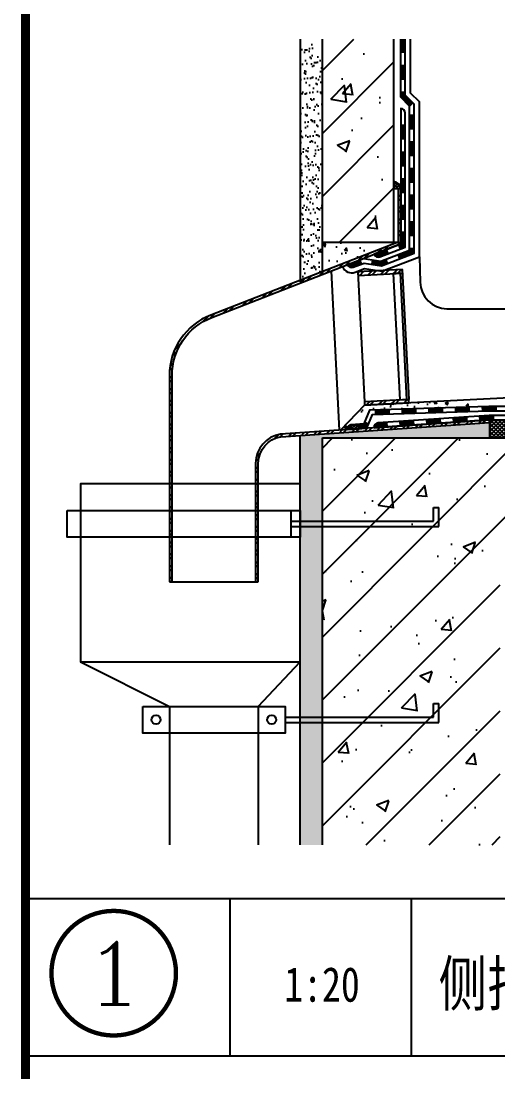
# Model space of a CAD drawing. Extents: x 2265485 to 2764500, y -717688 to -411246.
# Drawn here: x 2711530 to 2712602, y -679775 to -677414 of the extents above; entities that cross this region are included whole.
import ezdxf
from ezdxf.enums import TextEntityAlignment as Align
from ezdxf.xclip import XClip

# ---------------------------------------------------------------- set-up
doc = ezdxf.new("R2010")
doc.units = 0
doc.header["$LTSCALE"] = 1000
doc.header["$MEASUREMENT"] = 0
doc.header["$XCLIPFRAME"] = 0
for name, pattern in [('ACAD_ISO04W100', [30.5, 24, -3, 0.5, -3]), ('CONTINOUS', [0]), ('DASH', [0.35, 0.25, -0.1])]:
    doc.linetypes.add(name, pattern=pattern)
doc.layers.get('0').update_dxf_attribs({"linetype": 'CONTINUOUS'})
for name, color, linetype in [('00L-构造看线', 214, 'CONTINUOUS'), ('PUB_TEXT', 7, 'CONTINUOUS'), ('PUB_TITLE', 4, 'CONTINUOUS'), ('剖-填充-50', 8, 'CONTINOUS'), ('剖-墙', 4, 'CONTINUOUS'), ('剖-粉刷', 8, 'CONTINUOUS'), ('剖－中细', 5, 'CONTINUOUS'), ('剖－粗', 2, 'CONTINUOUS'), ('剖－细', 3, 'CONTINUOUS'), ('细线', 8, 'CONTINUOUS')]:
    doc.layers.add(name, color=color, linetype=linetype)
doc.styles.add('-黑体', font='simhei.ttf')
doc.styles.add('COMP', font='complex_.ttf', dxfattribs={"bigfont": 'hztxt'})
pattern_1 = [(37.50000000000001, (-3983.367860667146, -35429.14596423296), (-0.4000078239960125, 12.23533093323356), [0, -9.652, 0, -10.795, 0, -10.31875]), (7.499999999999999, (-3983.367860667146, -35429.14596423296), (11.23808207845006, 17.92062751420885), [0, -5.207000000000001, 0, -8.6995, 0, -3.33375]), (327.5, (-3991.178360667138, -35429.14596423296), (19.77480925603645, 0.03592961696364028), [0, -3.175, 0, -11.43, 0, -14.9225]), (317.5, (-3991.178360667138, -35429.14596423296), (19.08891131180743, 5.573233081430404), [0, -1.5875, 0, -7.492999999999999, 0, -8.5725])]
pattern_2 = [(45, (-45276.60815319722, -43157.29359697939), (-35.35533905932737, 35.35533905932738), []), (49.99999999999999, (-45276.60815319722, -43157.29359697939), (143.4520365201507, -12.55042699651902), [15, -165]), (355, (-45276.60815319722, -43157.29359697939), (-27.7502667226, 150.4384267400024), [12, -132]), (100.4514, (-45264.65381719721, -43158.33946497938), (115.7018763428043, 137.8879084121907), [12.74803799999998, -140.2284223999997]), (46.18420000000001, (-45276.60815319722, -43117.29359697939), (213.4482097251289, -33.10380286580362), [22.5, -247.5]), (96.6356, (-45258.82080419722, -43120.05225837939), (186.9325411097407, 194.8235741800883), [19.12205759999996, -210.3425999999997]), (351.1842, (-45276.60815319722, -43117.29359697939), (186.9323890267254, 194.8237201850649), [18, -198]), (21, (-45256.60815319722, -43127.29359697939), (119.3814104236923, -80.52377813306776), [15, -165]), (326.0000000000001, (-45256.60815319722, -43127.29359697939), (48.66306638431634, 145.0300090093706), [12, -132]), (71.4514, (-45246.65970659722, -43134.00391817938), (168.044525716298, 64.50609934199048), [12.748038, -140.2284224]), (37.50000000000001, (-45276.60815319722, -43157.29359697939), (2.431971063458134, 66.5787707662623), [0, -130.4, 0, -134, 0, -132.5]), (7.499999999999999, (-45276.60815319722, -43157.29359697939), (52.61390748842972, 78.88234237647205), [0, -76.39999999999999, 0, -127.4, 0, -50.5]), (327.5, (-45321.20815319721, -43157.29359697939), (106.7644872344818, -4.51097434687596), [0, -50, 0, -156, 0, -207]), (317.5, (-45341.20815319721, -43157.29359697939), (116.6372338684772, 20.02099646646353), [0, -65, 0, -103.6, 0, -147])]
pattern_3 = [(45, (183323.6408155957, -18426.54943503151), (-6.629126073623882, 6.629126073623884), []), (45, (183328.0602329707, -18426.54943503151), (-6.629126073623882, 6.629126073623884), [])]

# ---------------------------------------------------------------- blocks, each defined once
blk = doc.blocks.new('A$C5CC526CA')
at = {"layer": '剖-填充-50'}
h = blk.add_hatch(dxfattribs=at)
h.set_pattern_fill('AR-SAND', color=3, scale=5, style=0)
h.set_pattern_definition(pattern_1)
h.paths.add_polyline_path([(172, 1012.85769163903), (157.8718714192801, 1037.328328156713), (147, 1037.328328156713), (147, 869.3561675835372), (172, 869.3561675835372)])
h.paths.add_polyline_path([(172, 869.3561675835372), (147, 869.3561675835372), (146.9999999999709, 852.6574377727666), (171.9999999999709, 809.356167583479)])
h.paths.add_polyline_path([(147, 852.6574377727666), (147, 809.3561675835372), (171.9999999999709, 809.3561675835372)], flags=16)
h.paths.add_polyline_path([(172, 809.3561675835372), (147, 809.3561675835372), (147, 766.5546111633157), (172, 776.2822376224358)])
h = blk.add_hatch(dxfattribs=at)
h.set_pattern_fill('钢筋混凝土', color=256, scale=20, style=0)
h.set_pattern_definition(pattern_2)
h.paths.add_polyline_path([(247.6265228073171, 881.8687117368827), (252, 874.2936270334321), (252, 975.6833572768228), (216.409259468317, 1037.328328156713), (172, 1037.328328156713), (172, 1012.85769163903)])
h.paths.add_polyline_path([(252, 1037.328328156713), (216.4092594683461, 1037.328328156713), (252, 975.6833572768519)], flags=17)
h.paths.add_polyline_path([(172, 809.3561675835372), (251.9999999999709, 809.3561675835372), (252, 874.2936270334612), (247.6265228073171, 881.8687117368827), (172, 1012.857691639001)])
h = blk.add_hatch(dxfattribs=at)
h.set_pattern_fill('ANSI37', color=256, scale=20, style=0)
h.set_pattern_definition([(45, (-11257.66429795526, -631.4522507307847), (-1.767766952966369, 1.767766952966369), []), (135, (-11257.66429795526, -631.4522507307847), (-1.767766952966369, -1.767766952966369), [])])
h.paths.add_polyline_path([(251.9999999999709, 869.3561675835372), (257, 869.3561675835372), (259.9999999999709, 869.3561675835372, 0.4142135623731035), (251.9999999999709, 877.3561675835372)])
h = blk.add_hatch(dxfattribs=at)
h.set_pattern_fill('ANSI32', color=256, scale=25, style=0)
h.set_pattern_definition(pattern_3)
h.paths.add_polyline_path([(260, 807.3043796664133), (260, 869.3561675835372), (257, 869.3561675835372), (257, 809.3561675835372), (46.52864902355941, 727.4607002775156, 0.3092588079599825), (0, 659.4293282681174), (0, 537.8005698640482), (3, 537.8005698640482), (2.999999999970896, 659.4293282680883, -0.3092588079600187), (47.61651276229532, 724.6648904689064)])
h = blk.add_hatch(dxfattribs=at)
h.set_pattern_fill('AN33C', color=256, scale=50, style=0)
h.set_pattern_definition([(49.99999999999999, (-91545.13218974476, 22731.62003889478), (35.86300913003767, -3.137606749129756), [3.75, -41.25]), (355, (-91545.13218974476, 22731.62003889478), (-6.937566680649998, 37.60960668500059), [3, -33]), (100.4514, (-91542.14360574473, 22731.35857189477), (28.92546908570108, 34.47197710304768), [3.187009499999964, -35.05710559999942]), (46.18420000000001, (-91545.13218974476, 22741.62003889478), (53.36205243128222, -8.2759507164509), [5.625, -61.875]), (96.6356, (-91540.68535249474, 22740.93037354476), (46.73313527743517, 48.70589354502209), [4.780514399999928, -52.58564999999941]), (351.1842, (-91545.13218974476, 22741.62003889478), (46.73309725668137, 48.70593004626623), [4.5, -49.5]), (21, (-91540.13218974476, 22739.12003889478), (29.84535260592308, -20.13094453326694), [3.75, -41.25]), (326.0000000000001, (-91540.13218974476, 22739.12003889478), (12.16576659607909, 36.25750225234265), [3, -33]), (71.4514, (-91537.64507809482, 22737.44245859479), (42.0111314290745, 16.12652483549761), [3.1870095, -35.0571056]), (37.50000000000001, (-91545.13218974476, 22731.62003889478), (0.6079927658645318, 16.64469269156557), [0, -32.6, 0, -33.5, 0, -33.125]), (7.499999999999999, (-91545.13218974476, 22731.62003889478), (13.15347687210743, 19.72058559411801), [0, -19.1, 0, -31.85, 0, -12.625]), (327.5, (-91556.28218974479, 22731.62003889478), (26.69112180862045, -1.127743586718988), [0, -12.5, 0, -39, 0, -51.74999999999999]), (317.5, (-91561.28218974479, 22731.62003889478), (29.15930846711931, 5.005249116615882), [0, -16.25, 0, -25.9, 0, -36.75])])
h.paths.add_polyline_path([(257, 809.3561675835372), (172, 809.3561675835372), (172, 776.2822376224358)])
h = blk.add_hatch(dxfattribs=at)
h.set_pattern_fill('ANSI32', color=256, style=0)
h.set_pattern_definition([(45, (-162.2526680500014, 5.668706644239137), (-6.735192090801865, 6.735192090801866), []), (45, (-157.7625380499812, 5.668706644239137), (-6.735192090801865, 6.735192090801866), [])])
h.paths.add_polyline_path([(261.9782937359123, 774.4564995394176), (261.7761937242758, 778.4513907250803), (211.8400539034919, 775.925140579915), (212.0421539150993, 771.9302493942523)])
h = blk.add_hatch(dxfattribs=at)
h.set_pattern_fill('AN33C', color=256, scale=50, style=0)
h.set_pattern_definition([(49.99999999999999, (183323.6408155957, -18426.54943503151), (35.86300913003767, -3.137606749129756), [3.75, -41.25]), (355, (183323.6408155957, -18426.54943503151), (-6.937566680649998, 37.60960668500059), [3, -33]), (100.4514, (183326.6293995958, -18426.81090203152), (28.92546908570108, 34.47197710304768), [3.18700949999998, -35.05710559999968]), (46.18420000000001, (183323.6408155957, -18416.54943503151), (53.36205243128222, -8.2759507164509), [5.625, -61.875]), (96.6356, (183328.0876528458, -18417.23910038151), (46.73313527743517, 48.70589354502209), [4.78051439999996, -52.58564999999967]), (351.1842, (183323.6408155957, -18416.54943503151), (46.73309725668137, 48.70593004626623), [4.5, -49.5]), (21, (183328.6408155957, -18419.04943503151), (29.84535260592308, -20.13094453326694), [3.75, -41.25]), (326.0000000000001, (183328.6408155957, -18419.04943503151), (12.16576659607909, 36.25750225234265), [3, -33]), (71.4514, (183331.1279272457, -18420.72701533152), (42.0111314290745, 16.12652483549761), [3.1870095, -35.0571056]), (37.50000000000001, (183323.6408155957, -18426.54943503151), (0.6079927658645318, 16.64469269156557), [0, -32.6, 0, -33.5, 0, -33.125]), (7.499999999999999, (183323.6408155957, -18426.54943503151), (13.15347687210743, 19.72058559411801), [0, -19.1, 0, -31.85, 0, -12.625]), (327.5, (183312.4908155958, -18426.54943503151), (26.69112180862045, -1.127743586718988), [0, -12.5, 0, -39, 0, -51.74999999999999]), (317.5, (183307.4908155958, -18426.54943503151), (29.15930846711931, 5.005249116615882), [0, -16.25, 0, -25.9, 0, -36.75])])
h.paths.add_polyline_path([(390.0230774432712, 634.747525806175), (219.4188043390459, 626.1167211175052), (192.4662282350473, 598.2892191018473), (200.186893768725, 598.8187081149517, -0.4142135623744411), (204.8330766089202, 604.149091310901), (218.41309632294, 605.0804192132346), (224.7929244631378, 620.553186107587), (359.0300762178667, 624.747525806175), (612.5160109539574, 624.747525806175), (622.4842517844227, 644.5515406172926), (621.884265117289, 734.5495406839618)])
h = blk.add_hatch(dxfattribs=at)
h.set_pattern_fill('ANSI32', color=256, style=0)
h.set_pattern_definition([(45, (-162.4547680616379, 9.663597829901846), (-6.735192090801865, 6.735192090801866), []), (45, (-157.9646380616177, 9.663597829901846), (-6.735192090801865, 6.735192090801866), [])])
h.paths.add_polyline_path([(269.3549441598589, 628.6429712626559), (269.1528441481933, 632.6378624483332), (219.2167043274094, 630.1116123031679), (219.4188043390168, 626.1167211175052)])
h = blk.add_hatch(dxfattribs=at)
h.set_pattern_fill('ANSI32', color=256, scale=25, style=0)
h.set_pattern_definition(pattern_3)
h.paths.add_polyline_path([(125.4382844723877, 590.6959929397417), (360.0000000000291, 606.7824107132474), (359.543828447233, 609.747525806175), (124.9821129195625, 593.6611080326984, 0.3701783109166911), (97, 561.044842010233), (97, 537.8005698640482), (100, 537.8005698640482), (100, 561.044842010233, -0.3701783109172225)])
h = blk.add_hatch(dxfattribs=at)
h.set_pattern_fill('AR-SAND', color=3, scale=5, style=0)
h.set_pattern_definition(pattern_1)
h.paths.add_polyline_path([(172.0000000000291, 589.3561675835372), (360.0000000000291, 589.3561675835372), (360, 606.7824107132474), (146.9999999999709, 592.1747115068865), (147, 100), (171.9999999999709, 100)])
h = blk.add_hatch(dxfattribs=at)
h.set_pattern_fill('ANSI37', color=256, scale=20, style=0)
h.set_pattern_definition([(45, (-91545.13218974476, 22731.62003889478), (-1.767766952966369, 1.767766952966369), []), (135, (-91545.13218974476, 22731.62003889478), (-1.767766952966369, -1.767766952966369), [])])
h.paths.add_polyline_path([(211.8882472443802, 604.6329401864641), (204.8330766089202, 604.149091310901, 0.4142135623730778), (200.1868937686959, 598.8187081149808), (212.2303474222135, 599.6446571683773)])
h = blk.add_hatch(dxfattribs=at)
h.set_pattern_fill('ANSI37', color=256, scale=25, style=0)
h.set_pattern_definition([(45, (183151.2868400789, -18426.54943503151), (-2.209708691207961, 2.209708691207961), []), (135, (183151.2868400789, -18426.54943503151), (-2.209708691207961, -2.209708691207961), [])])
h.paths.add_polyline_path([(379.9999999999709, 609.747525806175), (359.9999999999709, 609.747525806175), (360, 589.3561675835372), (380, 589.3561675835372)])
h = blk.add_hatch(dxfattribs=at)
h.set_pattern_fill('钢筋混凝土', color=256, scale=20, style=0)
h.set_pattern_definition(pattern_2)
h.paths.add_polyline_path([(372, 489.3561675835372), (496.9089857322688, 489.3561675835372), (380.3904859838949, 585.6786917126592), (376.7202224812936, 589.3561675835372), (171.9999999999709, 589.3561675835372), (172, 99.99999999998545), (371.9999999999709, 100)])
h.paths.add_polyline_path([(952, 489.3561675835372), (952, 589.3561675835372), (376.7202224812936, 589.3561675835372), (380.3904859835166, 585.6786917129211), (496.9089857322106, 489.3561675835372)])
h = blk.add_hatch(dxfattribs=at)
h.set_pattern_fill('ANSI32', color=256, scale=25, style=0)
h.set_pattern_definition(pattern_3)
h.paths.add_polyline_path([(0, 427.8005698640482), (3, 427.8005698640482), (3, 537.8005698640482), (0, 537.8005698640482)])
at = {"layer": '剖-填充-50', "linetype": 'DASH'}
h = blk.add_hatch(dxfattribs=at)
h.set_pattern_fill('ANSI32', color=256, scale=25, style=0)
h.set_pattern_definition(pattern_3)
h.paths.add_polyline_path([(100.0000000000582, 537.8005698640482), (97, 537.8005698640482), (97, 427.8005698640482), (100, 427.8005698640482)])
at = {"layer": '剖-填充-50'}
for p, q in [((261.2499999999709, 1022.588835818853), (261.2499999999709, 1037.328328156713)), ((262.4999999999709, 1022.588835818853), (262.4999999999709, 1037.328328156713)), ((263.7499999999709, 1022.588835818853), (263.7499999999709, 1037.328328156713)), ((264.9999999999709, 1022.588835818853), (259.9999999999709, 1022.588835818853)), ((265, 1007.588835818853), (260, 1007.588835818853)), ((261.25, 992.5888358188531), (261.25, 1007.588835818853)), ((262.5, 992.5888358188531), (262.5, 1007.588835818853)), ((263.75, 992.5888358188531), (263.75, 1007.588835818853)), ((265, 992.5888358188531), (260, 992.5888358188531)), ((265, 977.5888358188531), (260, 977.5888358188531)), ((261.25, 972.8028666807077), (261.25, 977.5888358188531)), ((270.8838834764611, 963.1689832481643), (261.2499999528227, 972.8028667718318)), ((262.5, 973.320633692827), (262.5, 977.5888358188531)), ((271.7677669529512, 964.0528667246545), (262.4999999528227, 973.320633724783)), ((263.75, 973.8384006453416), (263.75, 977.5888358188531)), ((272.6516504294414, 964.9367502011155), (263.7499999528227, 973.8384006777633)), ((270, 962.2850997716741), (273.5355339059315, 965.8206336776057)), ((275, 951.7309714425792), (270, 951.7309714425792)), ((271.25, 936.7309714425792), (271.25, 951.7309714425792)), ((272.5, 936.7309714425792), (272.5, 951.7309714425792)), ((273.75, 936.7309714425792), (273.75, 951.7309714425792)), ((264.9999999999709, 940.2368743069383), (259.9999999999709, 940.2368743069383)), ((261.2499999999709, 925.2368743069383), (261.2499999999709, 940.2368743069383)), ((262.4999999999709, 925.2368743069383), (262.4999999999709, 940.2368743069383)), ((263.7499999999709, 925.2368743069383), (263.7499999999709, 940.2368743069383)), ((275, 936.7309714425792), (270, 936.7309714425792)), ((264.9999999999709, 925.2368743069383), (259.9999999999709, 925.2368743069383)), ((275, 921.7309714425792), (270, 921.7309714425792)), ((271.25, 906.7309714425792), (271.25, 921.7309714425792)), ((272.5, 906.7309714425792), (272.5, 921.7309714425792)), ((273.75, 906.7309714425792), (273.75, 921.7309714425792)), ((264.9999999999709, 910.2368743069383), (259.9999999999709, 910.2368743069383)), ((261.2499999999709, 895.2368743069383), (261.2499999999709, 910.2368743069383)), ((262.4999999999709, 895.2368743069383), (262.4999999999709, 910.2368743069383)), ((263.7499999999709, 895.2368743069383), (263.7499999999709, 910.2368743069383)), ((275, 906.7309714425792), (270, 906.7309714425792)), ((264.9999999999709, 895.2368743069383), (259.9999999999709, 895.2368743069383)), ((275, 891.7309714425792), (270, 891.7309714425792)), ((271.25, 876.7309714425792), (271.25, 891.7309714425792)), ((272.5, 876.7309714425792), (272.5, 891.7309714425792)), ((273.75, 876.7309714425792), (273.75, 891.7309714425792)), ((264.9999999999709, 880.2368743069383), (259.9999999999709, 880.2368743069383)), ((261.2499999999709, 865.2368743069383), (261.2499999999709, 880.2368743069383)), ((262.4999999999709, 865.2368743069383), (262.4999999999709, 880.2368743069383)), ((263.7499999999709, 865.2368743069383), (263.7499999999709, 880.2368743069383)), ((275, 876.7309714425792), (270, 876.7309714425792)), ((264.9999999999709, 865.2368743069383), (259.9999999999709, 865.2368743069383)), ((264.9999999999709, 850.2368743069383), (259.9999999999709, 850.2368743069383)), ((261.2499999999709, 835.2368743069383), (261.2499999999709, 850.2368743069383)), ((262.4999999999709, 835.2368743069383), (262.4999999999709, 850.2368743069383)), ((263.7499999999709, 835.2368743069383), (263.7499999999709, 850.2368743069383)), ((275, 861.7309714425792), (270, 861.7309714425792)), ((271.25, 846.7309714425792), (271.25, 861.7309714425792)), ((272.5, 846.7309714425792), (272.5, 861.7309714425792)), ((273.75, 846.7309714425792), (273.75, 861.7309714425792)), ((275, 846.7309714425792), (270, 846.7309714425792)), ((264.9999999999709, 835.2368743069383), (259.9999999999709, 835.2368743069383)), ((275, 831.7309714425792), (270, 831.7309714425792)), ((271.25, 816.7309714425792), (271.25, 831.7309714425792)), ((272.5, 816.7309714425792), (272.5, 831.7309714425792)), ((273.75, 816.7309714425792), (273.75, 831.7309714425792)), ((264.9999999999709, 820.2368743069383), (259.9999999999709, 820.2368743069383)), ((261.2500000475266, 806.4494680528442), (261.2499999999709, 820.2368743069383)), ((262.5000000475266, 805.5945564207359), (262.4999999999709, 820.2368743069383)), ((263.7499999999709, 804.7396447701176), (263.7499999999709, 820.2368743069383)), ((275, 816.7309714425792), (270, 816.7309714425792)), ((259.886322310078, 801.8949752820045), (258.073216078832, 806.554658296358)), ((258.5264926366217, 805.3897375427623), (261.2500000475266, 806.4494680528442)), ((258.9797691944405, 804.2248167891958), (262.5000000475266, 805.5945564207359)), ((259.4330457522592, 803.0598960356001), (263.7499999999709, 804.7396447701176)), ((230.7163588866242, 794.5686738267977), (244.5474435935903, 799.9504188489955)), ((231.6459502587386, 793.5890895768389), (245.0007201514381, 798.7854980953998)), ((233.0525400694751, 792.7951078321639), (245.4539967092278, 797.6205773418042)), ((245.9072732670465, 796.4556565882376), (244.0941670358006, 801.115339602562)), ((259.0137815991475, 790.8251216371864), (257.2006753678725, 795.4848046515399)), ((257.6539519256912, 794.3198838979442), (271.2499999773281, 799.6101749686204)), ((258.10722848351, 793.1549631443777), (272.5, 798.7552633453306)), ((258.5605050412996, 791.990042390782), (273.75, 797.9003517132223)), ((275, 801.7309714425792), (270, 801.7309714425792)), ((271.2499999773281, 799.6101749686204), (271.25, 801.7309714425792)), ((272.5, 798.7552633453306), (272.5, 801.7309714425792)), ((273.75, 797.9003517132223), (273.75, 801.7309714425792)), ((200.78813466258, 782.9234503933549), (214.6192193695751, 788.3051954154944)), ((201.7177260346944, 781.9438661433669), (215.0724959273939, 787.1402746619278)), ((203.1243158454308, 781.1498843986919), (215.5257724852127, 785.9753539083322)), ((215.9790490430023, 784.8104331547365), (214.1659428117564, 789.47011616909)), ((227.9421610121208, 784.4531206818501), (228.7329453293059, 789.3901906797109)), ((228.139857091388, 785.6873881813226), (238.2152200565033, 784.0735891008371)), ((228.3375531707134, 786.9216556807951), (238.0780219062581, 785.3614975462115)), ((228.5352492500097, 788.1559231802676), (237.9408237105235, 786.6494059988618)), ((237.9408237105235, 786.6494059988618), (243.6749028826598, 788.8805652041774)), ((238.0780219062581, 785.3614975462115), (244.1281794404786, 787.7156444505817)), ((238.2152200565033, 784.0735891008371), (244.5814559982682, 786.5507236969861)), ((245.0347325561161, 785.3858029434195), (243.2216263248411, 790.045485957744)), ((231.6979627701512, 620.8846628560132), (231.8494640697609, 615.8869586474466)), ((246.728950720717, 620.0897407027223), (231.7358380950463, 619.6352368038642)), ((246.7668260456121, 618.8403146505734), (231.7737134199415, 618.3858107517444)), ((246.8047013705072, 617.5908885984536), (231.8115887448657, 617.1363846995955)), ((246.6910753958218, 621.3391667548422), (246.8425766954315, 616.3414625463047)), ((261.6841880214924, 621.7936706537002), (261.8356893211021, 616.7959664451628)), ((276.7151759720582, 620.9987485004094), (261.7220633463876, 620.5442446015513)), ((276.7530512969533, 619.7493224482605), (261.7599386712827, 619.2948185494315)), ((276.7909266218485, 618.4998963961407), (261.7978139961779, 618.0453924972826)), ((276.6773006471631, 622.2481745525583), (276.8288019467436, 617.2504703440209)), ((291.6704132728046, 622.7026784514164), (291.8219145724142, 617.7049742428499)), ((306.7014012233994, 621.9077562981256), (291.7082885977288, 621.4532523992675)), ((306.7392765482946, 620.6583302459767), (291.746163922624, 620.2038263471186)), ((306.7771518731897, 619.4089041938278), (291.7840392475191, 618.9544002949988)), ((306.6635258984752, 623.1571823502745), (306.8150271980849, 618.159478141708)), ((321.6566385241458, 623.6116862491035), (321.8081398237555, 618.6139820405369)), ((336.6876264747116, 622.8167640958127), (321.6945138490701, 622.3622601969837)), ((336.7255017996358, 621.5673380436929), (321.7323891739652, 621.1128341448348)), ((336.763377124531, 620.317911991544), (321.7702644988603, 619.8634080926859)), ((336.6497511498164, 624.0661901479616), (336.8012524494261, 619.068485939395)), ((348.7944306964346, 614.022068577804), (349.1365308743261, 609.0337855597172)), ((351.6428637754871, 624.5206940467906), (351.7943650750967, 619.5229898382531)), ((359.1445009257877, 623.497525806175), (351.6807391003822, 623.2712679946708)), ((359.163442937308, 622.247525806175), (351.7186144253064, 622.0218419425219)), ((359.1823849488283, 620.997525806175), (351.7564897502016, 620.772415890402)), ((366.7909625448519, 623.497525806175), (359.1445009257877, 623.497525806175)), ((366.7909625448519, 622.247525806175), (359.163442937308, 622.247525806175)), ((366.7909625448519, 620.997525806175), (359.1823849488283, 620.997525806175)), ((364.1120851647865, 614.747525806175), (364.1120851647865, 609.747525806175)), ((366.7909625448519, 624.747525806175), (366.7909625448519, 619.747525806175)), ((211.8882472443802, 604.6329401864641), (212.2303474222135, 599.6446571683773)), ((219.2728796631272, 603.8864475606097), (211.9737722888531, 603.3858694319351)), ((220.1326630905678, 602.6924761195987), (212.0592973332969, 602.1387986774062)), ((219.2712427992083, 607.1616508853767), (223.8937188596756, 605.2556826090295)), ((220.4268618143105, 606.6851588162972), (219.2728796631272, 603.8864475606097)), ((221.5824808294128, 606.2086667471885), (220.1326630905678, 602.6924761195987)), ((222.7380998445442, 605.732174678109), (220.9924465180084, 601.4985046785296)), ((244.297062450496, 603.096752579193), (230.1879917025799, 602.1291419615009)), ((244.2115374060231, 604.343823333722), (230.6123711069813, 603.4111823442654)), ((244.1260123615793, 605.5908940882509), (231.5473867936817, 604.7282425449084)), ((244.0404873171065, 606.8379648427508), (244.3825874949398, 601.849681824664)), ((259.0053363712796, 607.8642653763382), (259.3474365491711, 602.8759823582805)), ((274.0557104699546, 607.6434951553674), (259.0908614157524, 606.6171946218092)), ((274.1412355143984, 606.3964244008675), (259.1763864602253, 605.3701238672802)), ((274.2267605588713, 605.1493536463677), (259.2619115046982, 604.1230531127803)), ((273.9701854254818, 608.8905659098964), (274.3122856033442, 603.9022828918387)), ((288.935034479684, 609.9168664434837), (289.2771346575464, 604.9285834253969)), ((303.98540857833, 609.6960962225421), (289.0205595241569, 608.6697956889839)), ((304.0709336228028, 608.4490254680131), (289.1060845686297, 607.4227249344549)), ((304.1564586672757, 607.2019547135133), (289.1916096130735, 606.1756541799259)), ((303.8998835338571, 610.9431669770711), (304.2419837117486, 605.9548839590134)), ((318.8647325880593, 611.9694675106293), (319.2068327659217, 606.9811844925716)), ((333.9151066867344, 611.7486972896877), (318.9502576325322, 610.7223967561004)), ((334.0006317312072, 610.5016265351878), (319.0357826769759, 609.4753260016005)), ((334.086156775651, 609.2545557806588), (319.1213077214488, 608.2282552471006)), ((333.8295816422615, 612.9957680442167), (334.1716818201239, 608.0074850261299)), ((359.4153903921833, 613.4975258063496), (348.8799557409075, 612.774997823275)), ((359.4582030736201, 612.2475258060585), (348.9654807853804, 611.5279270687461)), ((359.5010157624783, 610.9975258062623), (349.0510058298532, 610.2808563142462)), ((364.1120851647865, 613.497525806175), (359.4153903958213, 613.497525806175)), ((364.1120851647865, 612.247525806175), (359.4582030785095, 612.247525806175)), ((364.1120851647865, 610.997525806175), (359.5010157686484, 610.997525806175)), ((220.9924465180084, 601.4985046785296), (212.1448223777697, 600.8917279228772))]:
    blk.add_line(p, q, dxfattribs=at)
at = {"layer": '剖-墙'}
for p, q in [((172, 776.2822376224358), (172, 1037.328328156684)), ((252, 1037.328328156713), (251.9999999999709, 809.3561675835372)), ((172, 809.3561675835372), (257, 809.3561675835372)), ((172, 589.3561675835372), (952, 589.3561675835372)), ((172, 99.9999999999709), (172, 589.3561675835372))]:
    blk.add_line(p, q, dxfattribs=at)
at = {"layer": '剖-粉刷'}
for p, q in [((147, 1037.328328156713), (147, 764.6090858714742)), ((280.9999999999709, 792.9418642469391), (282, 764.5495406839618)), ((181.7544631412893, 776.8586454801989), (190.7940235467977, 598.174538054489)), ((147, 100.0000000000146), (147, 592.1747115068865))]:
    blk.add_line(p, q, dxfattribs=at)
for points in [[(194.5952741515212, 781.8550699977641, 0.414213562373244), (208.8354104918544, 775.5926010750409), (219.4756041056535, 779.7327542321436), (239.0109695121064, 776.603720088242), (280.9999999999709, 792.9418642469391), (281, 966.8414489577845), (270.9999999999709, 976.8414489577845), (270.9999999999709, 1037.328328156713)], [(282, 764.5495406839618, 0.414213562373095), (312, 734.5495406839618), (621.884265117289, 734.5495406839618)]]:
    blk.add_lwpolyline(points, format="xyb", dxfattribs=at)
blk.add_lwpolyline([(390.0230774433294, 634.747525806175), (219.4188043390168, 626.1167211175052), (192.4662282348727, 598.2892191017017)], dxfattribs=at)
at = {"layer": '剖－中细'}
for p, q in [((211.8400539034628, 775.925140579915), (219.2167043274094, 630.1116123031679)), ((261.7761937242467, 778.4513907253713), (269.1528441482224, 632.6378624486242)), ((297, 495.8005698640482), (297, 511.0545056777919)), ((297, 511.0545056777919), (303, 511.0545056777919)), ((303, 489.8005698640482), (303, 511.0545056777919)), ((137, 495.8005698640482), (297, 495.8005698640482)), ((137, 489.8005698640482), (303, 489.8005698640482)), ((-100, 337.8005698640482), (147, 337.8005698640482)), ((0, 287.8005698640482), (0, 257.8005698640482)), ((100, 287.8005698640482), (100, 257.8005698640482)), ((297, 291.0545056777919), (303, 291.0545056777919)), ((297, 275.8005698640482), (297, 291.0545056777919)), ((303, 269.8005698640482), (303, 291.0545056777919)), ((130, 275.8005698640482), (297, 275.8005698640482)), ((130, 269.8005698640482), (303, 269.8005698640482)), ((0, 257.8005698640482), (0, 100)), ((100, 257.8005698640482), (100, 100))]:
    blk.add_line(p, q, dxfattribs=at)
for points in [[(266.9134399155155, 632.5245718477963), (259.7388895032054, 774.3432089388953), (251.74910713188, 773.9390089156805), (258.9236575441901, 632.1203718245815)], [(-115, 507.8005698640482), (147, 507.8005698640482), (147, 477.8005698640482), (-115, 477.8005698640482)], [(-30, 287.8005698640482), (130, 287.8005698640482), (130, 257.8005698640482), (-30, 257.8005698640482)]]:
    blk.add_lwpolyline(points, close=True, dxfattribs=at)
for points in [[(-100, 477.8005698640482), (-100, 337.8005698640482), (0, 287.8005698640482), (100, 287.8005698640482), (147, 337.8005698640482), (147, 537.8005698640482), (0, 537.8005698640482), (-100, 537.8005698640482), (-100, 507.8005698640482)], [(-100, 507.8005698640482), (-100, 477.8005698640482)], [(147, 507.8005698640482), (147, 477.8005698640482), (137, 477.8005698640482), (137, 507.8005698640482), (147, 507.8005698640482)]]:
    blk.add_lwpolyline(points, dxfattribs=at)
for centre in [(-15, 272.8005698640482), (115, 272.8005698640482)]:
    blk.add_circle(centre, 5, dxfattribs=at)
at = {"layer": '剖－粗'}
blk.add_line((0, 427.8005698640482), (100, 427.8005698640482), dxfattribs=at)
for points in [[(3, 537.8005698640482), (2.999999999970896, 659.4293282681174, -0.3092588079599969), (47.61651276232442, 724.6648904689209), (260, 807.3043796664424), (260, 869.3561675835372), (257, 869.3561675835372), (257, 809.3561675835372), (46.52864902355941, 727.4607002775156, 0.3092588079599962), (0, 659.4293282681174), (0, 537.8005698640482)], [(100, 537.8005698640482), (100, 561.044842010233, -0.3701783109170548), (125.4382844723586, 590.6959929397417), (360, 606.7824107132474), (359.543828447233, 609.747525806175), (124.9821129195916, 593.6611080326984, 0.3701783109170628), (97, 561.044842010233), (97, 537.8005698640482)]]:
    blk.add_lwpolyline(points, format="xyb", dxfattribs=at)
for points in [[(212.0421539150993, 771.9302493942523), (261.9782937359123, 774.4564995394176), (261.7761937242758, 778.4513907250803), (211.8400539034628, 775.925140579915)], [(219.4188043390168, 626.1167211175052), (269.3549441598298, 628.6429712626705), (269.1528441481933, 632.6378624483332), (219.2167043273803, 630.1116123031679)]]:
    blk.add_lwpolyline(points, close=True, dxfattribs=at)
for points in [[(0, 537.8005698640482), (0, 427.8005698640482)], [(3, 427.8005698640482), (3, 537.8005698640482)], [(97, 537.8005698640482), (97, 427.8005698640482)], [(100, 427.8005698640482), (100, 537.8005698640482)]]:
    blk.add_lwpolyline(points, dxfattribs=at)
at = {"layer": '剖－细'}
for p, q in [((257, 869.3561675835372), (251.9999999999709, 869.3561675835372)), ((360, 609.747525806175), (360, 589.3561675835372))]:
    blk.add_line(p, q, dxfattribs=at)
blk.add_lwpolyline([(200.186893768725, 784.0307974752941), (218.2682601359556, 791.0663485909608), (237.8036255424086, 787.9373144470592), (270, 800.4650866095471), (270, 962.2850997716741), (260, 972.2850997716741), (259.9999999999709, 1037.328328156713)], dxfattribs=at)
for points in [[(200.186893768725, 784.0307974752941), (200.186893768725, 784.0307974752941, 0.4142135623730867), (206.6596830143244, 781.1842206922447), (218.817052849452, 785.9147147915064), (238.3524182559049, 782.7856806476047), (274.9999999999709, 797.045440081085), (275, 964.3561675835372), (264.9999999999709, 974.3561675835372), (264.9999999999709, 1037.328328156713)], [(230.1151179927401, 795.6760209087952), (230.1151179927401, 795.6760209087952, 0.4142135623730771), (236.5879072383686, 792.8294441256876), (264.9999999999709, 803.8847331380093), (264.9999999999709, 954.3561675835372, 0.4142135623730974), (259.9999999999709, 959.3561675835372), (259.9999999999709, 959.3561675835372), (259.9999999999709, 807.3043796664424), (230.1151179927401, 795.6760209087952)], [(952, 636.7480900523224), (769.9860547299322, 635.5346637505136), (752, 645.4149789387448), (622.4842517843936, 644.5515406172926), (612.5160109539866, 624.747525806175), (359.0300762178958, 624.747525806175), (224.7929244631669, 620.553186107587), (218.41309632294, 605.0804192132346), (204.8330766089202, 604.149091310901, 0.414213562373078), (200.186893768725, 598.8187081149808), (200.186893768725, 598.8187081149808), (221.8522298716707, 600.3045330586174), (228.2320580118976, 615.7772999529698), (359.2013269609888, 619.747525806175), (615.5969570630987, 619.747525806175), (625.5755151017511, 639.572037929538), (750.7326658044767, 640.4064189342171), (768.7187205344089, 630.526103746015), (952.033332592604, 631.7482011597458)]]:
    blk.add_lwpolyline(points, format="xyb", dxfattribs=at)
blk.add_lwpolyline([(756.8683938215836, 630.4471015679155), (756.8683938215836, 630.4471015679155, 0.4142135623730215), (751.835172336374, 635.4136578679172), (628.6667784191086, 634.5925352417835), (618.6779031722108, 614.747525806175), (359.3725777041109, 614.747525806175), (234.7613008329645, 606.2015912979696, 0.4142135623730772), (230.1151179927401, 600.8712081020203), (230.1151179927401, 600.8712081020203), (359.543828447233, 609.747525806175), (621.7588492813229, 609.747525806175), (631.7580417364661, 629.6130325540289), (756.8683938215836, 630.4471015679155)], format="xyb", close=True, dxfattribs=at)
blk.add_arc((251.9999999999709, 869.3561675835372), 8.000000000001819, 0, 90, dxfattribs=at)
blk = doc.blocks.new('_INDEX1')
at = {"const_width": 0.035}
blk.add_lwpolyline([(-0.5, 0, 1), (0.5, 0, 1)], format="xyb", close=True, dxfattribs=at)
at = {"style": 'COMP', "width": 1.388086642599278}
blk.add_attdef('1', text='', height=0.5, dxfattribs=at).set_placement((-0.25, -0.25), (0.25, -0.25), align=Align.FIT)

msp = doc.modelspace()

# ---------------------------------------------------------------- linework, layer by layer
at = {"layer": 'PUB_TITLE', "const_width": 20}
msp.add_lwpolyline([(2711539.995808511, -683888.0539070286), (2722719.995808511, -683888.0539070286), (2722719.995808511, -675888.0539070286), (2711539.995808511, -675888.0539070286)], close=True, dxfattribs=at)
msp.add_lwpolyline([(2711539.995808511, -683888.0539070286), (2722719.995808511, -683888.0539070286), (2722719.995808511, -675888.0539070286), (2711539.995808511, -675888.0539070286)], close=True, dxfattribs=at)
at = {"layer": 'PUB_TITLE', "color": 7, "const_width": 20}
msp.add_lwpolyline([(2711539.995808511, -683888.0539070286), (2722719.995808511, -683888.0539070286), (2722719.995808511, -675888.0539070286), (2711539.995808511, -675888.0539070286)], close=True, dxfattribs=at)
at = {"layer": '细线'}
for p, q in [((2711539.995808511, -679385.1110131543), (2722719.995808511, -679385.1110131543)), ((2711999.25925707, -679385.1099806877), (2711999.25925707, -679738.72918731)), ((2712407.118211347, -679385.1099806877), (2712407.118211347, -679738.72918731)), ((2711539.995808511, -679738.7302197765), (2722719.995808511, -679738.7302197765))]:
    msp.add_line(p, q, dxfattribs=at)

# ---------------------------------------------------------------- block references
at = {"layer": '00L-构造看线', "linetype": 'ACAD_ISO04W100', "ltscale": 0.02}
ref = msp.add_blockref('A$C5CC526CA', (2711863.537012477, -679529.2557529965), dxfattribs=dict(at, xscale=2, yscale=2, zscale=2))
XClip(ref).set_block_clipping_path([(-279.7125329563696, 132.24035650484439), (1049.4238814688597, 1785.0362957169345)])
at = {"layer": 'PUB_TEXT', "xscale": 280, "yscale": 280, "zscale": 280}
msp.add_blockref('_INDEX1', (2711738.413994079, -679553.1335546905), dxfattribs=at).add_auto_attribs({'1': '1'})

# ---------------------------------------------------------------- texts
at = {"layer": 'PUB_TEXT', "style": '-黑体', "width": 0.8}
for s, height, p in [('侧排雨水口大样', 100, (2712468.701198672, -679626.5629592591, 1778.610904068951)), ('1:20', 78, (2712121.871116368, -679617.2262956693))]:
    msp.add_text(s, height=height, dxfattribs=at).set_placement(p)

doc.saveas('drawing.dxf')
